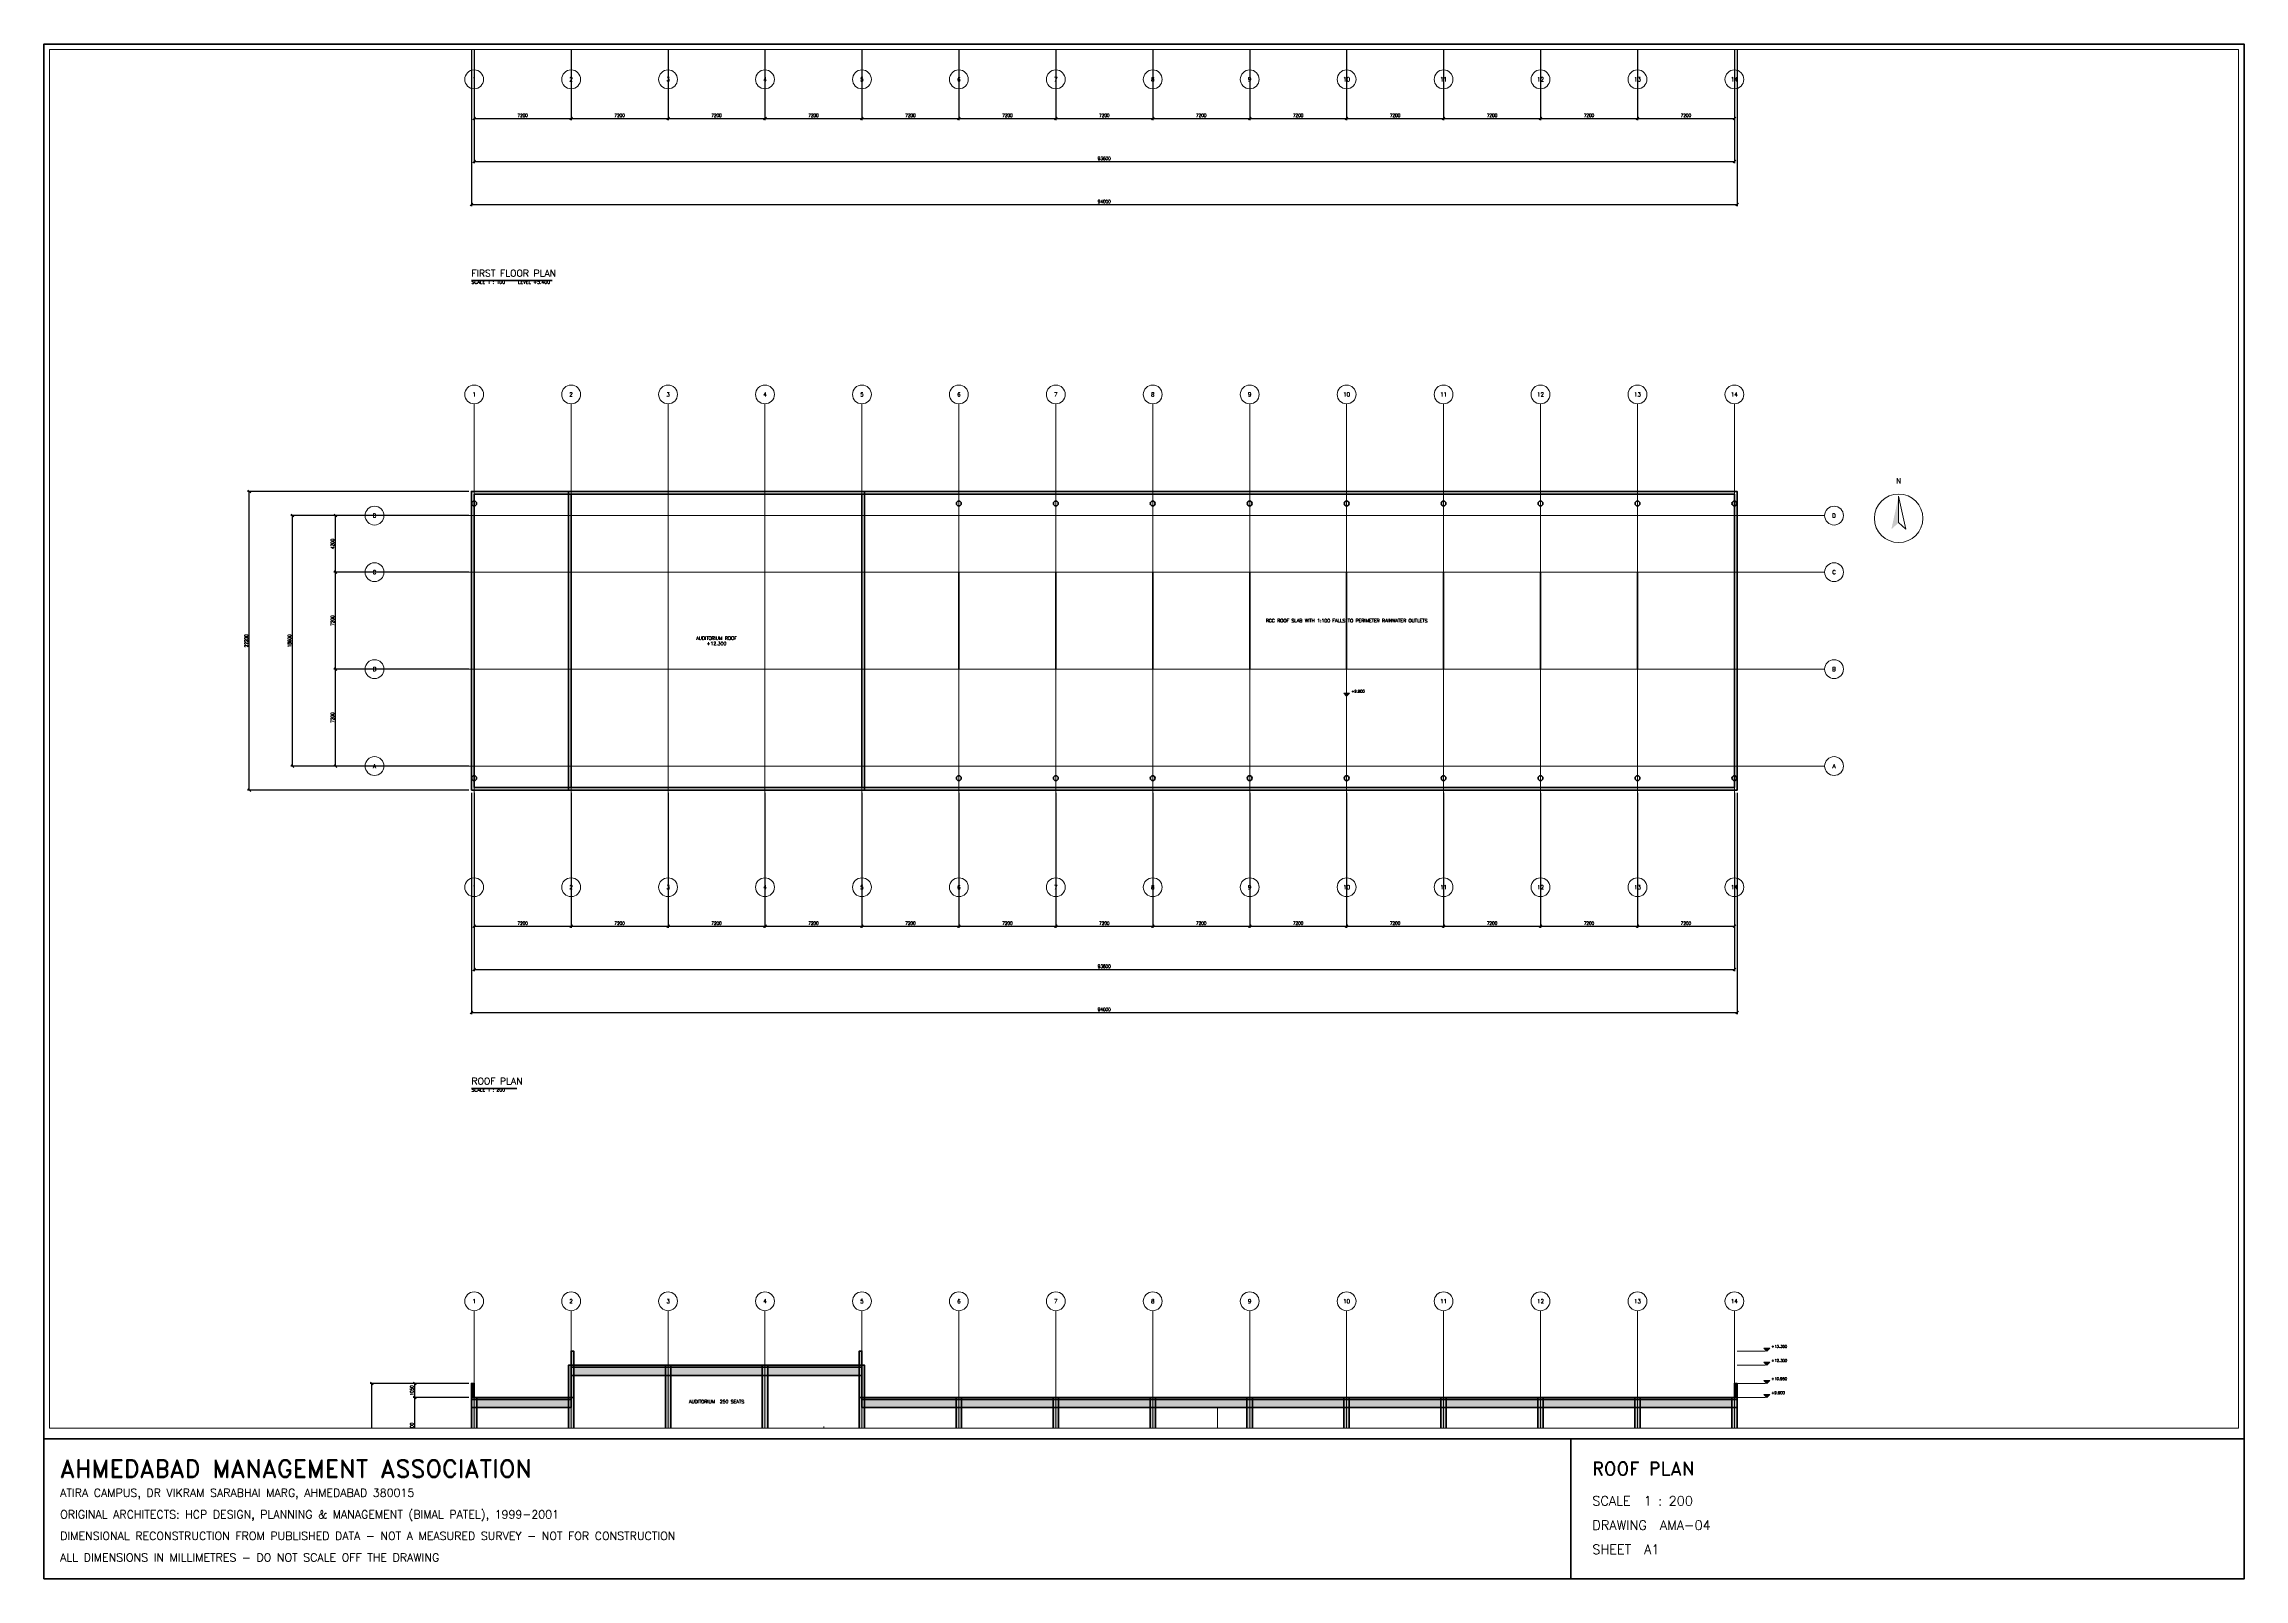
# Paper-space layout 'AMA-04 ROOF PLAN' of a CAD drawing. Header units: millimetres. Extents: x 12 to 829, y 12 to 582.
# The model-space entities are those that its viewports show. They can reach past a viewport. Long polylines and large blocks are cut down to what shows.
import ezdxf
from ezdxf.enums import TextEntityAlignment as Align

# ---------------------------------------------------------------- set-up
doc = ezdxf.new("R2010")
doc.units = ezdxf.units.MM
doc.header["$LTSCALE"] = 50
doc.linetypes.add('DASHDOT', pattern=[3.556, 2.54, -0.508, 0, -0.508])
doc.linetypes.add('DASHED', pattern=[1.524, 1.27, -0.254])
doc.layers.get('Defpoints').update_dxf_attribs({"lineweight": 0})
for name, color, linetype, lineweight in [('A-ANNO-DIMS', 2, 'Continuous', 13), ('A-ANNO-SYMB', 6, 'Continuous', 18), ('A-ANNO-TEXT', 7, 'Continuous', 18), ('A-ANNO-TITL', 7, 'Continuous', 35), ('A-ANNO-TTLB', 7, 'Continuous', 35), ('A-FLOR-LEVL', 6, 'Continuous', 18), ('A-FLOR-OTLN', 9, 'DASHED', 18), ('A-GRID', 8, 'DASHDOT', 13), ('A-GRID-IDEN', 8, 'Continuous', 13), ('A-ROOF', 30, 'Continuous', 35), ('A-SECT-BYND', 8, 'Continuous', 13), ('A-SECT-CUT', 7, 'Continuous', 70), ('A-SECT-PATT', 254, 'Continuous', 9), ('A-SLAB-EDGE', 7, 'Continuous', 35), ('S-BEAM', 5, 'DASHED', 18), ('S-COLS', 1, 'Continuous', 50), ('S-COLS-PATT', 254, 'Continuous', 9)]:
    doc.layers.add(name, color=color, linetype=linetype, lineweight=lineweight)
doc.styles.add('AMA-NOTE', font='romans.shx', dxfattribs={"width": 0.85})
doc.styles.add('AMA-TITLE', font='romand.shx', dxfattribs={"width": 0.9})
doc.dimstyles.new('AMA-100', dxfattribs={"dimscale": 100, "dimtxt": 2.5, "dimasz": 2.5, "dimexe": 1.25, "dimexo": 2, "dimgap": 1, "dimtad": 1, "dimdec": 0, "dimtxsty": 'AMA-NOTE', "dimtsz": 1, "dimcen": 2.5, "dimclrd": 8, "dimclre": 8, "dimclrt": 7, "dimazin": 3, "dimtfac": 1, "dimtmove": 0, "dimatfit": 3})

msp = doc.modelspace()

# ---------------------------------------------------------------- hatches: boundary and pattern name
at = {"layer": 'A-ANNO-SYMB'}
for points in [[(105800, -98144), (105260, -100610), (105800, -100124)], [(64800, -113000), (64580, -112780), (65020, -112780)], [(96000, -161650), (95780, -161430), (96220, -161430)], [(96000, -162700), (95780, -162480), (96220, -162480)], [(96000, -164050), (95780, -163830), (96220, -163830)], [(96000, -165100), (95780, -164880), (96220, -164880)]]:
    msp.add_hatch(color=7, dxfattribs=at).paths.add_polyline_path(points)
at = {"layer": 'A-SECT-PATT'}
for points in [[(7200, -165100), (7400, -165100), (7400, -161650), (7200, -161650)], [(28800, -165100), (28600, -165100), (28600, -161650), (28800, -161650)], [(7200, -162850), (28800, -162850), (28800, -162700), (7200, -162700)], [(7200, -163450), (28800, -163450), (28800, -162850), (7200, -162850)], [(-200, -165100), (0, -165100), (0, -164050), (-200, -164050)], [(93800, -165100), (93600, -165100), (93600, -164050), (93800, -164050)], [(-200, -165250), (7200, -165250), (7200, -165100), (-200, -165100)], [(-200, -165850), (7200, -165850), (7200, -165250), (-200, -165250)], [(28800, -165250), (93800, -165250), (93800, -165100), (28800, -165100)], [(28800, -165850), (93800, -165850), (93800, -165250), (28800, -165250)]]:
    msp.add_hatch(color=7, dxfattribs=at).paths.add_polyline_path(points)
at = {"layer": 'S-COLS-PATT'}
for points in [[(7000, -176500), (7400, -176500), (7400, -162700), (7000, -162700)], [(14200, -176500), (14600, -176500), (14600, -162700), (14200, -162700)], [(21400, -176500), (21800, -176500), (21800, -162700), (21400, -162700)], [(28600, -176500), (29000, -176500), (29000, -162700), (28600, -162700)], [(-200, -176500), (200, -176500), (200, -165100), (-200, -165100)], [(35800, -176500), (36200, -176500), (36200, -165100), (35800, -165100)], [(43000, -176500), (43400, -176500), (43400, -165100), (43000, -165100)], [(50200, -176500), (50600, -176500), (50600, -165100), (50200, -165100)], [(57400, -176500), (57800, -176500), (57800, -165100), (57400, -165100)], [(64600, -176500), (65000, -176500), (65000, -165100), (64600, -165100)], [(71800, -176500), (72200, -176500), (72200, -165100), (71800, -165100)], [(79000, -176500), (79400, -176500), (79400, -165100), (79000, -165100)], [(86200, -176500), (86600, -176500), (86600, -165100), (86200, -165100)], [(93400, -176500), (93800, -176500), (93800, -165100), (93400, -165100)]]:
    msp.add_hatch(color=7, dxfattribs=at).paths.add_polyline_path(points)

# ---------------------------------------------------------------- linework, layer by layer
at = {"layer": 'A-ANNO-SYMB'}
for points in [[(105800, -98144), (106340, -100610), (105800, -100124)], [(64800, -113000), (64580, -112780), (65020, -112780)], [(96000, -161650), (95780, -161430), (96220, -161430)], [(96000, -162700), (95780, -162480), (96220, -162480)], [(96000, -164050), (95780, -163830), (96220, -163830)], [(96000, -165100), (95780, -164880), (96220, -164880)]]:
    msp.add_lwpolyline(points, close=True, dxfattribs=at)
msp.add_circle((105800, -99800), 1800, dxfattribs=at)
at = {"layer": 'A-ANNO-TITL'}
for p, q in [((-200, -82150), (5800, -82150)), ((-200, -142150), (3175, -142150))]:
    msp.add_line(p, q, dxfattribs=at)
at = {"layer": 'A-FLOR-LEVL'}
for p, q in [((93800, -161650), (95900, -161650)), ((93800, -162700), (95900, -162700)), ((93800, -164050), (95900, -164050)), ((93800, -165100), (95900, -165100))]:
    msp.add_line(p, q, dxfattribs=at)
at = {"layer": 'A-FLOR-OTLN'}
for p, q in [((36000, -174100), (36000, -165850)), ((55200, -174100), (55200, -165850))]:
    msp.add_line(p, q, dxfattribs=at)
at = {"layer": 'A-GRID'}
for p, q in [((0, -66500), (0, -31300)), ((7200, -66500), (7200, -31300)), ((14400, -66500), (14400, -31300)), ((21600, -66500), (21600, -31300)), ((28800, -66500), (28800, -31300)), ((36000, -66500), (36000, -31300)), ((43200, -66500), (43200, -31300)), ((50400, -66500), (50400, -31300)), ((57600, -66500), (57600, -31300)), ((64800, -66500), (64800, -31300)), ((72000, -66500), (72000, -31300)), ((79200, -66500), (79200, -31300)), ((86400, -66500), (86400, -31300)), ((93600, -66500), (93600, -31300)), ((0, -126500), (0, -91300)), ((7200, -126500), (7200, -91300)), ((14400, -126500), (14400, -91300)), ((21600, -126500), (21600, -91300)), ((28800, -126500), (28800, -91300)), ((36000, -126500), (36000, -91300)), ((43200, -126500), (43200, -91300)), ((50400, -126500), (50400, -91300)), ((57600, -126500), (57600, -91300)), ((64800, -126500), (64800, -91300)), ((72000, -126500), (72000, -91300)), ((79200, -126500), (79200, -91300)), ((86400, -126500), (86400, -91300)), ((93600, -126500), (93600, -91300)), ((-6700, -99600), (100300, -99600)), ((-6700, -103800), (100300, -103800)), ((-6700, -111000), (100300, -111000)), ((-6700, -118200), (100300, -118200)), ((0, -179500), (0, -158650)), ((7200, -179500), (7200, -158650)), ((14400, -179500), (14400, -158650)), ((21600, -179500), (21600, -158650)), ((28800, -179500), (28800, -158650)), ((36000, -179500), (36000, -158650)), ((43200, -179500), (43200, -158650)), ((50400, -179500), (50400, -158650)), ((57600, -179500), (57600, -158650)), ((64800, -179500), (64800, -158650)), ((72000, -179500), (72000, -158650)), ((79200, -179500), (79200, -158650)), ((86400, -179500), (86400, -158650)), ((93600, -179500), (93600, -158650))]:
    msp.add_line(p, q, dxfattribs=at)
at = {"layer": 'A-GRID-IDEN'}
for centre in [(0, -67200), (7200, -67200), (14400, -67200), (21600, -67200), (28800, -67200), (36000, -67200), (43200, -67200), (50400, -67200), (57600, -67200), (64800, -67200), (72000, -67200), (79200, -67200), (86400, -67200), (93600, -67200), (0, -90600), (7200, -90600), (14400, -90600), (21600, -90600), (28800, -90600), (36000, -90600), (43200, -90600), (50400, -90600), (57600, -90600), (64800, -90600), (72000, -90600), (79200, -90600), (86400, -90600), (93600, -90600), (-7400, -99600), (101000, -99600), (-7400, -103800), (101000, -103800), (-7400, -111000), (101000, -111000), (-7400, -118200), (101000, -118200), (0, -127200), (7200, -127200), (14400, -127200), (21600, -127200), (28800, -127200), (36000, -127200), (43200, -127200), (50400, -127200), (57600, -127200), (64800, -127200), (72000, -127200), (79200, -127200), (86400, -127200), (93600, -127200), (0, -157950), (7200, -157950), (14400, -157950), (21600, -157950), (28800, -157950), (36000, -157950), (43200, -157950), (50400, -157950), (57600, -157950), (64800, -157950), (72000, -157950), (79200, -157950), (86400, -157950), (93600, -157950)]:
    msp.add_circle(centre, 700, dxfattribs=at)
at = {"layer": 'A-ROOF'}
for p, q in [((36000, -111000), (36000, -103800)), ((43200, -111000), (43200, -103800)), ((50400, -111000), (50400, -103800)), ((57600, -111000), (57600, -103800)), ((64800, -111000), (64800, -103800)), ((72000, -111000), (72000, -103800)), ((79200, -111000), (79200, -103800)), ((86400, -111000), (86400, -103800)), ((93600, -111000), (93600, -103800))]:
    msp.add_line(p, q, dxfattribs=at)
for points in [[(0, -119800), (93600, -119800), (93600, -98000), (0, -98000)], [(7000, -120000), (29000, -120000), (29000, -97800), (7000, -97800)], [(7200, -119800), (28800, -119800), (28800, -98000), (7200, -98000)]]:
    msp.add_lwpolyline(points, close=True, dxfattribs=at)
for centre in [(0, -98700), (36000, -98700), (43200, -98700), (50400, -98700), (57600, -98700), (64800, -98700), (72000, -98700), (79200, -98700), (86400, -98700), (93600, -98700), (0, -119100), (36000, -119100), (43200, -119100), (50400, -119100), (57600, -119100), (64800, -119100), (72000, -119100), (79200, -119100), (86400, -119100), (93600, -119100)]:
    msp.add_circle(centre, 180, dxfattribs=at)
at = {"layer": 'A-SECT-BYND'}
for p, q in [((20270, -168700), (20270, -168150)), ((21220, -168550), (21220, -168000)), ((22170, -168400), (22170, -167850)), ((23120, -168250), (23120, -167700)), ((24070, -168100), (24070, -167550)), ((25020, -167950), (25020, -167400)), ((25970, -167800), (25970, -167250))]:
    msp.add_line(p, q, dxfattribs=at)
for points in [[(23570, -168550), (24070, -168550), (24070, -168100), (23570, -168100)], [(24520, -168400), (25020, -168400), (25020, -167950), (24520, -167950)], [(25470, -168250), (25970, -168250), (25970, -167800), (25470, -167800)]]:
    msp.add_lwpolyline(points, close=True, dxfattribs=at)
at = {"layer": 'A-SECT-CUT'}
msp.add_line((26300, -168250), (26300, -168100), dxfattribs=at)
for points in [[(7200, -165100), (7400, -165100), (7400, -161650), (7200, -161650)], [(28800, -165100), (28600, -165100), (28600, -161650), (28800, -161650)], [(7200, -162850), (28800, -162850), (28800, -162700), (7200, -162700)], [(7200, -163450), (28800, -163450), (28800, -162850), (7200, -162850)], [(-200, -165100), (0, -165100), (0, -164050), (-200, -164050)], [(93800, -165100), (93600, -165100), (93600, -164050), (93800, -164050)], [(-200, -165250), (7200, -165250), (7200, -165100), (-200, -165100)], [(-200, -165850), (7200, -165850), (7200, -165250), (-200, -165250)], [(28800, -165250), (93800, -165250), (93800, -165100), (28800, -165100)], [(28800, -165850), (93800, -165850), (93800, -165250), (28800, -165250)]]:
    msp.add_lwpolyline(points, close=True, dxfattribs=at)
at = {"layer": 'A-SLAB-EDGE'}
msp.add_lwpolyline([(-200, -120000), (93800, -120000), (93800, -97800), (-200, -97800)], close=True, dxfattribs=at)
at = {"layer": 'S-BEAM'}
for p, q in [((0, -120000), (0, -97800)), ((36000, -120000), (36000, -97800)), ((43200, -120000), (43200, -97800)), ((50400, -120000), (50400, -97800)), ((57600, -120000), (57600, -97800)), ((64800, -120000), (64800, -97800)), ((72000, -120000), (72000, -97800)), ((79200, -120000), (79200, -97800)), ((86400, -120000), (86400, -97800)), ((93600, -120000), (93600, -97800)), ((-200, -99600), (7000, -99600)), ((29000, -99600), (93800, -99600)), ((-200, -103800), (7000, -103800)), ((29000, -103800), (93800, -103800)), ((-200, -111000), (7000, -111000)), ((29000, -111000), (93800, -111000)), ((-200, -118200), (7000, -118200)), ((29000, -118200), (93800, -118200))]:
    msp.add_line(p, q, dxfattribs=at)
at = {"layer": 'S-COLS'}
for points in [[(7000, -176500), (7400, -176500), (7400, -162700), (7000, -162700)], [(14200, -176500), (14600, -176500), (14600, -162700), (14200, -162700)], [(21400, -176500), (21800, -176500), (21800, -162700), (21400, -162700)], [(28600, -176500), (29000, -176500), (29000, -162700), (28600, -162700)], [(-200, -176500), (200, -176500), (200, -165100), (-200, -165100)], [(35800, -176500), (36200, -176500), (36200, -165100), (35800, -165100)], [(43000, -176500), (43400, -176500), (43400, -165100), (43000, -165100)], [(50200, -176500), (50600, -176500), (50600, -165100), (50200, -165100)], [(57400, -176500), (57800, -176500), (57800, -165100), (57400, -165100)], [(64600, -176500), (65000, -176500), (65000, -165100), (64600, -165100)], [(71800, -176500), (72200, -176500), (72200, -165100), (71800, -165100)], [(79000, -176500), (79400, -176500), (79400, -165100), (79000, -165100)], [(86200, -176500), (86600, -176500), (86600, -165100), (86200, -165100)], [(93400, -176500), (93800, -176500), (93800, -165100), (93400, -165100)]]:
    msp.add_lwpolyline(points, close=True, dxfattribs=at)

# ---------------------------------------------------------------- texts
at = {"layer": 'A-ANNO-SYMB', "style": 'AMA-TITLE'}
msp.add_text('N', height=400, dxfattribs=at).set_placement((105800, -97010), align=Align.MIDDLE_CENTER)
at = {"layer": 'A-ANNO-SYMB', "style": 'AMA-NOTE'}
for s, p in [('+9.900', (65150, -112648)), ('+13.350', (96350, -161298)), ('+12.300', (96350, -162348)), ('+10.950', (96350, -163698)), ('+9.900', (96350, -164748))]:
    msp.add_text(s, height=200, dxfattribs=at).set_placement(p, align=Align.MIDDLE_LEFT)
at = {"layer": 'A-ANNO-TEXT', "style": 'AMA-NOTE'}
for s, height, p in [('RCC ROOF SLAB WITH 1:100 FALLS TO PERIMETER RAINWATER OUTLETS', 250, (64800, -107400)), ('AUDITORIUM ROOF', 250, (18000, -108700)), ('+12.300', 250, (18000, -109100)), ('AUDITORIUM  250 SEATS', 250, (18000, -165400)), ('STAGE +6.300', 180, (11000, -168100)), ('AUD. FOYER', 180, (32400, -167800)), ('ENTRANCE FOYER', 250, (40800, -167900)), ('DOUBLE HEIGHT', 250, (40800, -167500)), ('LIBRARY', 180, (64800, -167800)), ('EXHIBITION SPACE', 180, (79200, -167800)), ('CORE 2', 180, (90000, -167800))]:
    msp.add_text(s, height=height, dxfattribs=at).set_placement(p, align=Align.MIDDLE_CENTER)
at = {"layer": 'A-ANNO-TITL'}
for s, height, style, p in [('FIRST FLOOR PLAN', 500, 'AMA-TITLE', (-200, -82000)), ('SCALE 1 : 100    LEVEL +5.400', 250, 'AMA-NOTE', (-200, -82450)), ('SCALE 1 : 200', 250, 'AMA-NOTE', (-200, -142450)), ('ROOF PLAN', 500, 'AMA-TITLE', (-200, -142000))]:
    msp.add_text(s, height=height, dxfattribs=dict(at, style=style)).set_placement(p, align=Align.BOTTOM_LEFT)
at = {"layer": 'A-GRID-IDEN', "style": 'AMA-TITLE'}
for s, p in [('1', (0, -67200)), ('2', (7200, -67200)), ('3', (14400, -67200)), ('4', (21600, -67200)), ('5', (28800, -67200)), ('6', (36000, -67200)), ('7', (43200, -67200)), ('8', (50400, -67200)), ('9', (57600, -67200)), ('10', (64800, -67200)), ('11', (72000, -67200)), ('12', (79200, -67200)), ('13', (86400, -67200)), ('14', (93600, -67200)), ('1', (0, -90600)), ('2', (7200, -90600)), ('3', (14400, -90600)), ('4', (21600, -90600)), ('5', (28800, -90600)), ('6', (36000, -90600)), ('7', (43200, -90600)), ('8', (50400, -90600)), ('9', (57600, -90600)), ('10', (64800, -90600)), ('11', (72000, -90600)), ('12', (79200, -90600)), ('13', (86400, -90600)), ('14', (93600, -90600)), ('D', (-7400, -99600)), ('D', (101000, -99600)), ('C', (-7400, -103800)), ('C', (101000, -103800)), ('B', (-7400, -111000)), ('B', (101000, -111000)), ('A', (-7400, -118200)), ('A', (101000, -118200)), ('1', (0, -127200)), ('2', (7200, -127200)), ('3', (14400, -127200)), ('4', (21600, -127200)), ('5', (28800, -127200)), ('6', (36000, -127200)), ('7', (43200, -127200)), ('8', (50400, -127200)), ('9', (57600, -127200)), ('10', (64800, -127200)), ('11', (72000, -127200)), ('12', (79200, -127200)), ('13', (86400, -127200)), ('14', (93600, -127200)), ('1', (0, -157950)), ('2', (7200, -157950)), ('3', (14400, -157950)), ('4', (21600, -157950)), ('5', (28800, -157950)), ('6', (36000, -157950)), ('7', (43200, -157950)), ('8', (50400, -157950)), ('9', (57600, -157950)), ('10', (64800, -157950)), ('11', (72000, -157950)), ('12', (79200, -157950)), ('13', (86400, -157950)), ('14', (93600, -157950))]:
    msp.add_text(s, height=300, dxfattribs=at).set_placement(p, align=Align.MIDDLE_CENTER)

# ---------------------------------------------------------------- dimensions: what is measured, and where the dimension line sits
at = {"layer": 'A-ANNO-DIMS'}
for base, p1, p2 in [((-200, -76500), (-200, -60000), (93800, -60000)), ((0, -70100), (0, -60000), (7200, -60000)), ((0, -73300), (0, -60000), (93600, -60000)), ((7200, -70100), (7200, -60000), (14400, -60000)), ((14400, -70100), (14400, -60000), (21600, -60000)), ((21600, -70100), (21600, -60000), (28800, -60000)), ((28800, -70100), (28800, -60000), (36000, -60000)), ((36000, -70100), (36000, -60000), (43200, -60000)), ((43200, -70100), (43200, -60000), (50400, -60000)), ((50400, -70100), (50400, -60000), (57600, -60000)), ((57600, -70100), (57600, -60000), (64800, -60000)), ((64800, -70100), (64800, -60000), (72000, -60000)), ((72000, -70100), (72000, -60000), (79200, -60000)), ((79200, -70100), (79200, -60000), (86400, -60000)), ((86400, -70100), (86400, -60000), (93600, -60000)), ((-200, -136500), (-200, -120000), (93800, -120000)), ((0, -130100), (0, -120000), (7200, -120000)), ((0, -133300), (0, -120000), (93600, -120000)), ((7200, -130100), (7200, -120000), (14400, -120000)), ((14400, -130100), (14400, -120000), (21600, -120000)), ((21600, -130100), (21600, -120000), (28800, -120000)), ((28800, -130100), (28800, -120000), (36000, -120000)), ((36000, -130100), (36000, -120000), (43200, -120000)), ((43200, -130100), (43200, -120000), (50400, -120000)), ((50400, -130100), (50400, -120000), (57600, -120000)), ((57600, -130100), (57600, -120000), (64800, -120000)), ((64800, -130100), (64800, -120000), (72000, -120000)), ((72000, -130100), (72000, -120000), (79200, -120000)), ((79200, -130100), (79200, -120000), (86400, -120000)), ((86400, -130100), (86400, -120000), (93600, -120000))]:
    msp.add_linear_dim(base=base, p1=p1, p2=p2, dimstyle='AMA-100', dxfattribs=at).render()
for base, p1, p2 in [((-16700, -120000), (-200, -120000), (-200, -97800)), ((-13500, -118200), (-200, -118200), (-200, -99600)), ((-10300, -103800), (-200, -103800), (-200, -99600)), ((-10300, -111000), (-200, -111000), (-200, -103800)), ((-10300, -118200), (-200, -118200), (-200, -111000)), ((-7600, -175000), (-200, -175000), (-200, -164050)), ((-4400, -165100), (-200, -165100), (-200, -164050)), ((-4400, -169600), (-200, -169600), (-200, -165100))]:
    msp.add_linear_dim(base=base, p1=p1, p2=p2, angle=90, dimstyle='AMA-100', dxfattribs=at).render()

psp = doc.layouts.new('AMA-04 ROOF PLAN')

# ---------------------------------------------------------------- linework, layer by layer
at = {"layer": 'A-ANNO-TTLB'}
psp.add_line((579, 12), (579, 64), dxfattribs=at)
for points in [[(12, 12), (829, 12), (829, 582), (12, 582)], [(12, 12), (829, 12), (829, 64), (12, 64)]]:
    psp.add_lwpolyline(points, close=True, dxfattribs=at)

# ---------------------------------------------------------------- texts
for s, height, style, p in [('AHMEDABAD MANAGEMENT ASSOCIATION', 6.5, 'AMA-TITLE', (18, 53)), ('ROOF PLAN', 5, 'AMA-TITLE', (587, 53)), ('ATIRA CAMPUS, DR VIKRAM SARABHAI MARG, AHMEDABAD 380015', 3, 'AMA-NOTE', (18, 44)), ('SCALE  1 : 200', 3.5, 'AMA-NOTE', (587, 41)), ('ORIGINAL ARCHITECTS: HCP DESIGN, PLANNING & MANAGEMENT (BIMAL PATEL), 1999-2001', 3, 'AMA-NOTE', (18, 36)), ('DRAWING  AMA-04', 3.5, 'AMA-NOTE', (587, 32)), ('DIMENSIONAL RECONSTRUCTION FROM PUBLISHED DATA - NOT A MEASURED SURVEY - NOT FOR CONSTRUCTION', 3, 'AMA-NOTE', (18, 28)), ('SHEET  A1', 3.5, 'AMA-NOTE', (587, 23)), ('ALL DIMENSIONS IN MILLIMETRES - DO NOT SCALE OFF THE DRAWING', 3, 'AMA-NOTE', (18, 20))]:
    psp.add_text(s, height=height, dxfattribs=dict(at, style=style)).set_placement(p, align=Align.MIDDLE_LEFT)

# ---------------------------------------------------------------- viewports
at = {"layer": 'DEFPOINTS'}
psp.add_viewport(center=(420.5, 324), size=(813, 512), view_center_point=(49750, -116175), view_height=102400, dxfattribs=at)

doc.saveas('drawing.dxf')
